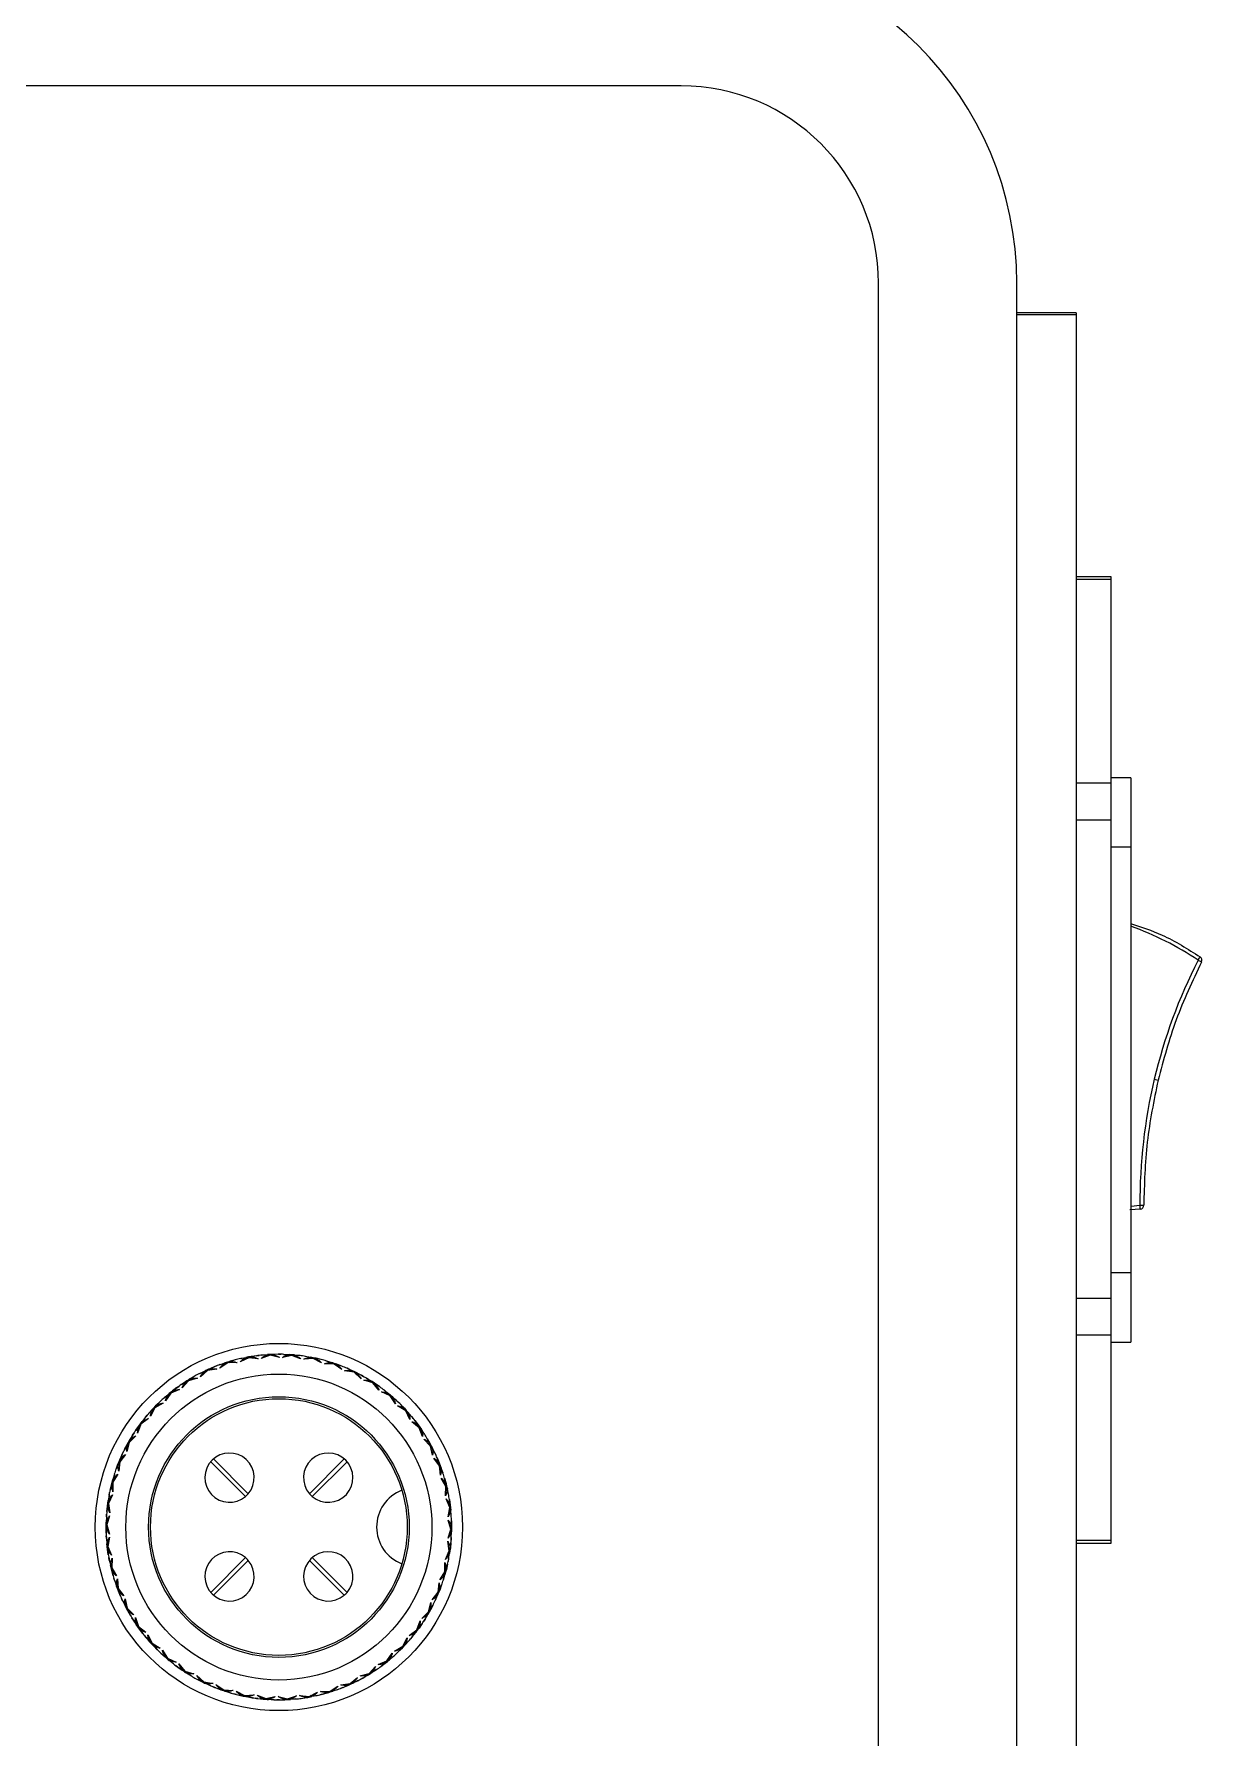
# Model space of a CAD drawing. Header units: millimetres. Extents: x -172 to 278, y -210 to 212.
# Drawn here: x 218.8 to 277.9, y 2 to 88.3 of the extents above; entities that cross this region are included whole.
import ezdxf

# ---------------------------------------------------------------- set-up
doc = ezdxf.new("R2010")
doc.units = ezdxf.units.MM

msp = doc.modelspace()

# ---------------------------------------------------------------- linework, layer by layer
at = {"color": 7, "linetype": 'Continuous', "lineweight": 25}
for p, q in [((251.54, 85.668), (-155.46, 85.668)), ((261.54, -87.332), (261.54, 75.668)), ((268.54, -87.332), (268.54, 75.668)), ((271.54, 74.168), (268.54, 74.168)), ((271.54, 74.068), (268.54, 74.068)), ((271.54, 74.168), (271.54, -85.832)), ((273.326, 60.794), (271.54, 60.794)), ((273.326, 60.666), (271.54, 60.666)), ((273.326, 11.859), (273.326, 60.794)), ((273.326, 50.346), (271.54, 50.346)), ((274.318, 50.614), (273.326, 50.614)), ((274.318, 50.614), (274.318, 22.039)), ((273.326, 48.475), (271.54, 48.475)), ((273.326, 47.114), (274.318, 47.114)), ((275.505, 35.348), (275.696, 35.302)), ((274.799, 28.769), (274.269, 28.74)), ((274.331, 28.916), (274.776, 28.967)), ((274.318, 25.539), (273.326, 25.539)), ((273.326, 24.251), (271.54, 24.251)), ((273.326, 22.381), (271.54, 22.381)), ((273.326, 22.039), (274.318, 22.039)), ((227.915, 20.79), (227.655, 20.659)), ((227.923, 20.793), (227.668, 20.687)), ((227.923, 20.793), (228.047, 20.842)), ((228.172, 20.889), (228.433, 20.979)), ((228.578, 20.985), (228.177, 20.72)), ((228.461, 20.967), (228.181, 20.892)), ((228.433, 20.979), (228.568, 21.017)), ((228.507, 20.938), (228.461, 20.967)), ((228.568, 21.017), (228.701, 21.062)), ((228.568, 21.017), (228.578, 20.985)), ((229.059, 20.994), (228.578, 20.985)), ((228.663, 20.987), (228.684, 21.037)), ((228.959, 21.134), (228.684, 21.037)), ((228.967, 21.136), (228.701, 21.062)), ((229.641, 21.244), (229.21, 21.031)), ((229.226, 21.199), (229.497, 21.256)), ((229.523, 21.241), (229.235, 21.201)), ((229.497, 21.256), (229.635, 21.277)), ((229.564, 21.206), (229.523, 21.241)), ((229.635, 21.277), (229.772, 21.305)), ((229.635, 21.277), (229.641, 21.244)), ((230.119, 21.193), (229.641, 21.244)), ((229.726, 21.235), (229.753, 21.282)), ((230.037, 21.344), (229.753, 21.282)), ((230.046, 21.345), (229.772, 21.305)), ((230.046, 21.345), (230.178, 21.361)), ((230.728, 21.368), (230.274, 21.211)), ((230.311, 21.375), (230.586, 21.398)), ((230.61, 21.38), (230.32, 21.376)), ((230.586, 21.398), (230.726, 21.401)), ((230.647, 21.34), (230.61, 21.38)), ((230.726, 21.401), (230.866, 21.412)), ((230.726, 21.401), (230.728, 21.368)), ((231.196, 21.258), (230.728, 21.368)), ((230.811, 21.349), (230.844, 21.391)), ((231.134, 21.418), (230.844, 21.391)), ((231.142, 21.418), (230.866, 21.412)), ((231.142, 21.417), (231.275, 21.417)), ((231.822, 21.355), (231.352, 21.256)), ((231.409, 21.414), (231.685, 21.402)), ((231.707, 21.381), (231.418, 21.414)), ((231.685, 21.402), (231.824, 21.387)), ((231.738, 21.337), (231.707, 21.381)), ((231.824, 21.387), (231.822, 21.355)), ((232.272, 21.186), (231.822, 21.355)), ((231.824, 21.387), (231.964, 21.381)), ((231.902, 21.325), (231.94, 21.363)), ((232.231, 21.353), (231.94, 21.363)), ((232.239, 21.352), (231.964, 21.381)), ((232.905, 21.204), (232.426, 21.165)), ((232.503, 21.315), (232.776, 21.269)), ((232.795, 21.245), (232.512, 21.314)), ((232.776, 21.269), (232.912, 21.236)), ((232.82, 21.197), (232.795, 21.245)), ((232.912, 21.236), (232.905, 21.204)), ((233.331, 20.981), (232.905, 21.204)), ((232.912, 21.236), (233.05, 21.213)), ((232.981, 21.165), (233.023, 21.198)), ((233.311, 21.151), (233.023, 21.198)), ((233.319, 21.149), (233.05, 21.213)), ((233.962, 20.919), (233.482, 20.94)), ((233.577, 21.08), (233.841, 20.999)), ((233.857, 20.973), (233.585, 21.077)), ((233.841, 20.999), (233.972, 20.95)), ((233.876, 20.923), (233.857, 20.973)), ((233.972, 20.95), (233.962, 20.919)), ((234.356, 20.644), (233.962, 20.919)), ((233.972, 20.95), (234.106, 20.91)), ((234.032, 20.87), (234.078, 20.898)), ((234.357, 20.816), (234.078, 20.898)), ((234.365, 20.813), (234.106, 20.91)), ((226.222, 19.885), (226.452, 20.038)), ((226.482, 20.033), (226.229, 19.89)), ((226.591, 20.08), (226.269, 19.723)), ((226.452, 20.038), (226.574, 20.108)), ((226.534, 20.016), (226.482, 20.033)), ((226.574, 20.108), (226.69, 20.185)), ((226.574, 20.108), (226.591, 20.08)), ((227.054, 20.208), (226.591, 20.08)), ((226.673, 20.103), (226.681, 20.156)), ((226.923, 20.319), (226.681, 20.156)), ((226.93, 20.323), (226.69, 20.185)), ((227.165, 20.448), (227.413, 20.571)), ((227.443, 20.562), (227.173, 20.452)), ((227.556, 20.595), (227.192, 20.282)), ((227.413, 20.571), (227.542, 20.625)), ((227.491, 20.539), (227.443, 20.562)), ((227.542, 20.625), (227.668, 20.687)), ((227.542, 20.625), (227.556, 20.595)), ((228.032, 20.664), (227.556, 20.595)), ((227.641, 20.607), (227.655, 20.659)), ((234.974, 20.504), (234.5, 20.585)), ((234.612, 20.712), (234.864, 20.599)), ((234.877, 20.571), (234.62, 20.708)), ((234.864, 20.599), (234.988, 20.534)), ((234.89, 20.519), (234.877, 20.571)), ((234.988, 20.534), (234.974, 20.504)), ((235.33, 20.182), (234.974, 20.504)), ((234.988, 20.534), (235.116, 20.476)), ((235.037, 20.447), (235.086, 20.469)), ((235.353, 20.352), (235.086, 20.469)), ((235.361, 20.348), (235.116, 20.476)), ((235.349, 20.354), (235.477, 20.283)), ((235.926, 19.965), (235.466, 20.105)), ((235.593, 20.216), (235.829, 20.073)), ((235.838, 20.044), (235.601, 20.212)), ((235.829, 20.073), (235.944, 19.993)), ((235.838, 20.044), (235.844, 19.99)), ((235.926, 19.965), (235.944, 19.993)), ((236.239, 19.601), (235.926, 19.965)), ((235.944, 19.993), (236.064, 19.92)), ((236.033, 19.916), (235.982, 19.901)), ((236.283, 19.767), (236.033, 19.916)), ((236.29, 19.762), (236.064, 19.92)), ((225.153, 19.022), (224.96, 18.805)), ((225.159, 19.028), (224.962, 18.835)), ((225.356, 19.208), (225.566, 19.389)), ((225.596, 19.388), (225.363, 19.214)), ((225.698, 19.448), (225.423, 19.053)), ((225.566, 19.389), (225.677, 19.473)), ((225.649, 19.377), (225.596, 19.388)), ((225.677, 19.473), (225.784, 19.564)), ((225.677, 19.473), (225.698, 19.448)), ((226.141, 19.633), (225.698, 19.448)), ((225.777, 19.481), (225.778, 19.534)), ((225.997, 19.726), (225.778, 19.534)), ((226.004, 19.731), (225.784, 19.564)), ((225.993, 19.723), (226.112, 19.809)), ((236.803, 19.312), (236.364, 19.508)), ((236.504, 19.602), (236.721, 19.43)), ((236.725, 19.4), (236.511, 19.597)), ((236.721, 19.43), (236.824, 19.336)), ((236.725, 19.4), (236.725, 19.346)), ((236.803, 19.312), (236.824, 19.336)), ((237.068, 18.911), (236.803, 19.312)), ((236.824, 19.336), (236.934, 19.249)), ((236.903, 19.249), (236.85, 19.24)), ((237.133, 19.07), (236.903, 19.249)), ((237.139, 19.064), (236.934, 19.249)), ((237.139, 19.063), (237.236, 18.972)), ((224.567, 18.164), (224.184, 17.874)), ((224.41, 18.225), (224.238, 18.009)), ((224.404, 18.218), (224.239, 17.978)), ((224.41, 18.225), (224.495, 18.327)), ((224.582, 18.428), (224.767, 18.633)), ((224.798, 18.636), (224.588, 18.435)), ((224.891, 18.709), (224.668, 18.283)), ((224.767, 18.633), (224.868, 18.731)), ((224.852, 18.633), (224.798, 18.636)), ((224.868, 18.731), (224.962, 18.835)), ((224.868, 18.731), (224.891, 18.709)), ((225.308, 18.948), (224.891, 18.709)), ((224.965, 18.751), (224.96, 18.805)), ((237.592, 18.553), (237.181, 18.803)), ((237.331, 18.879), (237.524, 18.681)), ((237.525, 18.651), (237.338, 18.873)), ((237.525, 18.651), (237.518, 18.597)), ((237.524, 18.681), (237.616, 18.575)), ((237.592, 18.553), (237.616, 18.575)), ((237.804, 18.122), (237.592, 18.553)), ((237.616, 18.575), (237.713, 18.475)), ((237.683, 18.479), (237.629, 18.476)), ((237.888, 18.272), (237.683, 18.479)), ((237.894, 18.265), (237.713, 18.475)), ((237.885, 18.275), (237.978, 18.162)), ((223.93, 17.293), (223.586, 16.958)), ((223.766, 17.334), (223.623, 17.098)), ((223.762, 17.327), (223.629, 17.068)), ((223.76, 17.322), (223.838, 17.446)), ((223.912, 17.558), (224.07, 17.784)), ((224.1, 17.791), (223.917, 17.565)), ((224.184, 17.874), (224.015, 17.424)), ((224.07, 17.784), (224.157, 17.894)), ((224.154, 17.794), (224.1, 17.791)), ((224.157, 17.894), (224.238, 18.009)), ((224.157, 17.894), (224.184, 17.874)), ((224.252, 17.926), (224.239, 17.978)), ((238.278, 17.701), (237.902, 18.001)), ((238.061, 18.058), (238.228, 17.837)), ((238.225, 17.807), (238.067, 18.05)), ((238.225, 17.807), (238.212, 17.755)), ((238.228, 17.837), (238.305, 17.72)), ((238.278, 17.701), (238.305, 17.72)), ((238.436, 17.247), (238.278, 17.701)), ((238.305, 17.72), (238.39, 17.609)), ((238.36, 17.616), (238.306, 17.621)), ((238.538, 17.385), (238.36, 17.616)), ((238.542, 17.378), (238.39, 17.609)), ((223.235, 16.357), (223.297, 16.49)), ((223.357, 16.609), (223.485, 16.854)), ((223.514, 16.865), (223.361, 16.618)), ((223.586, 16.958), (223.476, 16.49)), ((223.485, 16.854), (223.558, 16.974)), ((223.567, 16.875), (223.514, 16.865)), ((223.558, 16.974), (223.623, 17.098)), ((223.558, 16.974), (223.586, 16.958)), ((223.647, 17.017), (223.629, 17.068)), ((238.853, 16.771), (238.518, 17.115)), ((238.682, 17.151), (238.82, 16.912)), ((238.814, 16.882), (238.687, 17.143)), ((238.814, 16.882), (238.794, 16.832)), ((238.82, 16.912), (238.882, 16.786)), ((238.853, 16.771), (238.882, 16.786)), ((238.952, 16.3), (238.853, 16.771)), ((238.924, 16.676), (238.871, 16.687)), ((238.882, 16.786), (238.952, 16.665)), ((239.071, 16.425), (238.924, 16.676)), ((239.074, 16.417), (238.952, 16.665)), ((239.068, 16.429), (239.131, 16.296)), ((222.924, 15.599), (223.021, 15.858)), ((223.048, 15.872), (222.927, 15.608)), ((223.021, 15.858), (223.078, 15.986)), ((223.048, 15.872), (223.099, 15.889)), ((223.108, 15.974), (223.057, 15.496)), ((223.078, 15.986), (223.127, 16.117)), ((223.108, 15.974), (223.078, 15.986)), ((223.408, 16.35), (223.108, 15.974)), ((223.24, 16.369), (223.127, 16.117)), ((223.236, 16.362), (223.136, 16.088)), ((223.136, 16.088), (223.162, 16.041)), ((227.717, 15.978), (229.479, 14.216)), ((229.62, 14.357), (227.858, 16.119)), ((234.479, 16.119), (232.717, 14.357)), ((232.858, 14.216), (234.62, 15.978)), ((239.307, 15.775), (239.017, 16.158)), ((239.185, 16.174), (239.292, 15.919)), ((239.282, 15.89), (239.189, 16.166)), ((239.282, 15.89), (239.255, 15.843)), ((239.292, 15.919), (239.338, 15.787)), ((239.307, 15.775), (239.338, 15.787)), ((239.346, 15.296), (239.307, 15.775)), ((239.365, 15.672), (239.314, 15.69)), ((239.338, 15.787), (239.392, 15.658)), ((239.479, 15.404), (239.365, 15.672)), ((239.482, 15.396), (239.392, 15.658)), ((222.622, 14.543), (222.685, 14.812)), ((222.71, 14.829), (222.624, 14.552)), ((222.685, 14.812), (222.726, 14.946)), ((222.71, 14.829), (222.759, 14.852)), ((222.726, 14.946), (222.758, 15.082)), ((222.757, 14.937), (222.726, 14.946)), ((223.007, 15.348), (222.757, 14.937)), ((222.757, 14.937), (222.767, 14.457)), ((222.839, 15.347), (222.758, 15.082)), ((222.836, 15.338), (222.771, 15.055)), ((222.771, 15.055), (222.802, 15.01)), ((239.632, 14.731), (239.393, 15.147)), ((239.561, 15.142), (239.635, 14.875)), ((239.622, 14.848), (239.564, 15.133)), ((239.622, 14.848), (239.59, 14.805)), ((239.611, 14.25), (239.632, 14.731)), ((239.632, 14.731), (239.664, 14.738)), ((239.635, 14.875), (239.664, 14.738)), ((239.664, 14.738), (239.702, 14.603)), ((222.483, 13.732), (222.507, 13.87)), ((222.507, 13.87), (222.522, 14.009)), ((222.539, 13.865), (222.507, 13.87)), ((222.568, 14.281), (222.522, 14.009)), ((222.567, 14.273), (222.538, 13.983)), ((222.538, 13.983), (222.574, 13.943)), ((222.736, 14.304), (222.539, 13.865)), ((222.539, 13.865), (222.609, 13.39)), ((222.566, 14.268), (222.594, 14.412)), ((239.677, 14.621), (239.629, 14.645)), ((239.824, 13.653), (239.639, 14.097)), ((239.757, 14.341), (239.677, 14.621)), ((239.758, 14.333), (239.702, 14.603)), ((239.805, 14.07), (239.845, 13.797)), ((239.828, 13.771), (239.807, 14.061)), ((222.434, 13.191), (222.422, 12.915)), ((222.433, 13.182), (222.441, 12.891)), ((222.434, 13.191), (222.443, 13.324)), ((222.454, 13.457), (222.483, 13.732)), ((222.506, 13.752), (222.455, 13.466)), ((222.597, 13.234), (222.457, 12.774)), ((222.506, 13.752), (222.552, 13.781)), ((239.743, 13.18), (239.824, 13.653)), ((239.879, 12.561), (239.751, 13.024)), ((239.828, 13.771), (239.791, 13.732)), ((239.855, 13.539), (239.81, 13.569)), ((239.824, 13.653), (239.857, 13.657)), ((239.845, 13.797), (239.857, 13.657)), ((239.899, 13.252), (239.855, 13.539)), ((239.857, 13.657), (239.877, 13.519)), ((239.899, 13.243), (239.877, 13.519)), ((239.898, 12.677), (239.913, 12.968)), ((239.913, 12.977), (239.918, 12.7)), ((222.418, 12.635), (222.425, 12.775)), ((222.424, 12.358), (222.418, 12.635)), ((222.425, 12.775), (222.422, 12.915)), ((222.438, 12.658), (222.423, 12.368)), ((222.457, 12.774), (222.425, 12.775)), ((222.438, 12.079), (222.43, 12.225)), ((222.437, 12.092), (222.46, 11.817)), ((222.438, 12.658), (222.48, 12.692)), ((222.438, 12.084), (222.482, 11.796)), ((222.441, 12.891), (222.482, 12.856)), ((222.457, 12.774), (222.586, 12.311)), ((222.594, 12.155), (222.513, 11.682)), ((239.74, 12.101), (239.879, 12.561)), ((239.895, 12.444), (239.855, 12.479)), ((239.898, 12.677), (239.857, 12.643)), ((239.879, 12.561), (239.912, 12.56)), ((239.902, 12.144), (239.894, 12.011)), ((239.903, 12.153), (239.895, 12.444)), ((239.903, 12.144), (239.915, 12.42)), ((239.918, 12.7), (239.912, 12.56)), ((239.912, 12.56), (239.915, 12.42)), ((222.48, 11.678), (222.46, 11.817)), ((222.513, 11.682), (222.48, 11.678)), ((222.492, 11.538), (222.48, 11.678)), ((222.482, 11.796), (222.527, 11.766)), ((222.531, 11.265), (222.492, 11.538)), ((222.509, 11.564), (222.546, 11.603)), ((222.509, 11.564), (222.53, 11.274)), ((222.513, 11.682), (222.698, 11.238)), ((239.601, 11.031), (239.797, 11.47)), ((239.797, 11.47), (239.728, 11.946)), ((239.799, 11.352), (239.762, 11.392)), ((239.768, 11.054), (239.815, 11.326)), ((239.77, 11.062), (239.799, 11.352)), ((239.831, 11.583), (239.785, 11.555)), ((239.797, 11.47), (239.83, 11.465)), ((239.83, 11.465), (239.815, 11.326)), ((239.853, 11.603), (239.83, 11.465)), ((239.831, 11.583), (239.882, 11.869)), ((239.883, 11.878), (239.853, 11.603)), ((273.326, 11.989), (271.54, 11.989)), ((271.54, 11.859), (273.326, 11.859)), ((222.581, 10.989), (222.554, 11.133)), ((222.578, 11.002), (222.635, 10.732)), ((222.58, 10.994), (222.66, 10.714)), ((222.673, 10.597), (222.635, 10.732)), ((222.66, 10.714), (222.708, 10.69)), ((222.704, 10.605), (222.673, 10.597)), ((222.701, 10.46), (222.673, 10.597)), ((222.775, 10.194), (222.701, 10.46)), ((222.725, 11.085), (222.704, 10.605)), ((222.704, 10.605), (222.944, 10.188)), ((222.715, 10.487), (222.747, 10.53)), ((222.715, 10.487), (222.773, 10.202)), ((229.479, 11.119), (227.717, 9.357)), ((227.858, 9.216), (229.62, 10.978)), ((232.717, 10.978), (234.479, 9.216)), ((234.62, 9.357), (232.858, 11.119)), ((239.329, 9.987), (239.579, 10.398)), ((239.579, 10.398), (239.57, 10.878)), ((239.626, 10.506), (239.578, 10.483)), ((239.579, 10.398), (239.611, 10.389)), ((239.611, 10.389), (239.579, 10.253)), ((239.652, 10.523), (239.611, 10.389)), ((239.626, 10.506), (239.713, 10.783)), ((239.715, 10.792), (239.652, 10.523)), ((239.768, 11.054), (239.743, 10.923)), ((222.855, 9.939), (222.814, 10.066)), ((222.855, 9.939), (222.945, 9.678)), ((222.857, 9.931), (222.972, 9.663)), ((222.999, 9.548), (222.945, 9.678)), ((222.972, 9.663), (223.023, 9.645)), ((222.99, 10.039), (223.03, 9.56)), ((223.03, 9.56), (222.999, 9.548)), ((223.045, 9.416), (222.999, 9.548)), ((223.03, 9.56), (223.32, 9.177)), ((239.228, 9.362), (239.279, 9.84)), ((239.289, 9.463), (239.41, 9.727)), ((239.413, 9.736), (239.316, 9.477)), ((239.498, 9.989), (239.579, 10.253)), ((239.501, 9.997), (239.566, 10.281)), ((239.566, 10.281), (239.535, 10.325)), ((223.152, 9.161), (223.045, 9.416)), ((223.055, 9.445), (223.081, 9.492)), ((223.055, 9.445), (223.148, 9.169)), ((223.268, 8.906), (223.206, 9.039)), ((223.262, 8.918), (223.385, 8.671)), ((223.266, 8.911), (223.413, 8.659)), ((223.384, 9.035), (223.483, 8.565)), ((223.455, 8.549), (223.385, 8.671)), ((223.413, 8.659), (223.466, 8.648)), ((238.75, 8.377), (238.861, 8.845)), ((238.823, 8.471), (238.976, 8.718)), ((238.98, 8.726), (238.852, 8.481)), ((238.929, 8.985), (239.228, 9.362)), ((239.097, 8.966), (239.21, 9.218)), ((239.1, 8.973), (239.2, 9.247)), ((239.2, 9.247), (239.175, 9.295)), ((239.259, 9.349), (239.21, 9.218)), ((239.228, 9.362), (239.259, 9.349)), ((239.289, 9.463), (239.237, 9.447)), ((239.316, 9.477), (239.259, 9.349)), ((223.483, 8.565), (223.455, 8.549)), ((223.516, 8.424), (223.455, 8.549)), ((223.483, 8.565), (223.819, 8.221)), ((223.654, 8.184), (223.516, 8.424)), ((223.523, 8.453), (223.543, 8.503)), ((223.523, 8.453), (223.65, 8.192)), ((223.802, 7.946), (223.724, 8.07)), ((223.795, 7.957), (223.947, 7.726)), ((223.799, 7.95), (223.977, 7.719)), ((223.901, 8.088), (224.058, 7.634)), ((238.153, 7.461), (238.321, 7.911)), ((238.237, 7.544), (238.419, 7.77)), ((238.425, 7.778), (238.266, 7.551)), ((238.406, 8.042), (238.75, 8.377)), ((238.57, 8.001), (238.498, 7.889)), ((238.57, 8.001), (238.714, 8.237)), ((238.575, 8.008), (238.708, 8.267)), ((238.708, 8.267), (238.689, 8.318)), ((238.779, 8.361), (238.714, 8.237)), ((238.75, 8.377), (238.779, 8.361)), ((238.823, 8.471), (238.77, 8.461)), ((238.852, 8.481), (238.779, 8.361)), ((224.032, 7.615), (223.947, 7.726)), ((223.977, 7.719), (224.03, 7.715)), ((224.058, 7.634), (224.032, 7.615)), ((224.109, 7.498), (224.032, 7.615)), ((224.058, 7.634), (224.434, 7.335)), ((224.276, 7.278), (224.109, 7.498)), ((224.111, 7.528), (224.125, 7.58)), ((224.111, 7.528), (224.27, 7.285)), ((224.443, 7.07), (224.359, 7.173)), ((224.443, 7.07), (224.623, 6.86)), ((224.449, 7.063), (224.654, 6.857)), ((224.532, 7.213), (224.745, 6.782)), ((237.445, 6.627), (237.669, 7.052)), ((237.754, 6.907), (237.569, 6.702)), ((237.77, 7.171), (238.153, 7.461)), ((237.927, 7.11), (237.842, 7.008)), ((237.927, 7.11), (238.099, 7.327)), ((237.932, 7.117), (238.097, 7.357)), ((238.097, 7.357), (238.085, 7.409)), ((238.179, 7.441), (238.099, 7.327)), ((238.153, 7.461), (238.179, 7.441)), ((238.266, 7.551), (238.179, 7.441)), ((238.237, 7.544), (238.183, 7.541)), ((224.721, 6.76), (224.623, 6.86)), ((224.654, 6.857), (224.707, 6.859)), ((224.745, 6.782), (224.721, 6.76)), ((224.812, 6.654), (224.721, 6.76)), ((224.745, 6.782), (225.156, 6.533)), ((224.811, 6.684), (224.818, 6.738)), ((224.811, 6.684), (224.999, 6.463)), ((225.005, 6.456), (224.812, 6.654)), ((225.198, 6.272), (225.101, 6.363)), ((225.198, 6.271), (225.403, 6.086)), ((225.204, 6.265), (225.433, 6.086)), ((225.268, 6.424), (225.533, 6.024)), ((225.512, 5.999), (225.403, 6.086)), ((225.433, 6.086), (225.486, 6.095)), ((236.639, 5.888), (236.914, 6.282)), ((236.74, 5.947), (236.974, 6.121)), ((236.98, 6.127), (236.771, 5.947)), ((237.029, 6.387), (237.445, 6.627)), ((237.177, 6.307), (237.375, 6.5)), ((237.183, 6.313), (237.377, 6.531)), ((237.377, 6.531), (237.371, 6.584)), ((237.469, 6.604), (237.375, 6.5)), ((237.445, 6.627), (237.469, 6.604)), ((237.569, 6.702), (237.469, 6.604)), ((237.539, 6.699), (237.485, 6.702)), ((237.539, 6.699), (237.748, 6.9)), ((225.533, 6.024), (225.512, 5.999)), ((225.616, 5.905), (225.512, 5.999)), ((225.533, 6.024), (225.972, 5.827)), ((225.611, 5.935), (225.612, 5.989)), ((225.611, 5.935), (225.825, 5.738)), ((225.833, 5.733), (225.616, 5.905)), ((226.058, 5.566), (225.939, 5.652)), ((226.046, 5.573), (226.273, 5.415)), ((226.053, 5.568), (226.303, 5.419)), ((226.097, 5.734), (226.411, 5.37)), ((226.393, 5.342), (226.273, 5.415)), ((226.303, 5.419), (226.355, 5.435)), ((226.411, 5.37), (226.393, 5.342)), ((226.508, 5.262), (226.393, 5.342)), ((226.411, 5.37), (226.87, 5.23)), ((226.499, 5.291), (226.492, 5.345)), ((226.499, 5.291), (226.736, 5.123)), ((226.744, 5.119), (226.508, 5.262)), ((235.283, 5.127), (235.746, 5.255)), ((235.414, 5.017), (235.656, 5.179)), ((235.763, 5.228), (235.646, 5.15)), ((235.656, 5.179), (235.663, 5.233)), ((235.746, 5.255), (236.068, 5.612)), ((235.746, 5.255), (235.763, 5.228)), ((235.884, 5.297), (235.763, 5.228)), ((235.854, 5.302), (235.803, 5.319)), ((235.854, 5.302), (236.107, 5.445)), ((236.115, 5.45), (235.884, 5.297)), ((236.195, 5.702), (236.639, 5.888)), ((236.333, 5.604), (236.553, 5.771)), ((236.339, 5.609), (236.559, 5.801)), ((236.659, 5.862), (236.553, 5.771)), ((236.559, 5.801), (236.56, 5.855)), ((236.639, 5.888), (236.659, 5.862)), ((236.771, 5.947), (236.659, 5.862)), ((236.74, 5.947), (236.688, 5.958)), ((226.976, 4.987), (227.221, 4.859)), ((226.983, 4.983), (227.25, 4.866)), ((227.006, 5.153), (227.363, 4.831)), ((227.348, 4.802), (227.221, 4.859)), ((227.25, 4.866), (227.299, 4.888)), ((227.363, 4.831), (227.348, 4.802)), ((227.472, 4.736), (227.348, 4.802)), ((227.363, 4.831), (227.837, 4.75)), ((227.46, 4.764), (227.447, 4.817)), ((227.46, 4.764), (227.716, 4.627)), ((227.725, 4.624), (227.472, 4.736)), ((227.972, 4.523), (227.848, 4.572)), ((227.972, 4.522), (228.23, 4.426)), ((227.98, 4.519), (228.259, 4.437)), ((227.981, 4.691), (228.375, 4.416)), ((228.364, 4.385), (228.23, 4.426)), ((228.259, 4.437), (228.305, 4.465)), ((228.375, 4.416), (228.364, 4.385)), ((228.496, 4.336), (228.364, 4.385)), ((228.375, 4.416), (228.855, 4.395)), ((228.48, 4.362), (228.46, 4.412)), ((228.48, 4.362), (228.751, 4.258)), ((228.76, 4.256), (228.496, 4.336)), ((229.006, 4.354), (229.431, 4.131)), ((233.278, 4.341), (233.759, 4.35)), ((233.768, 4.319), (233.636, 4.273)), ((233.652, 4.299), (233.673, 4.348)), ((233.759, 4.35), (234.159, 4.615)), ((233.759, 4.35), (233.768, 4.319)), ((233.903, 4.356), (233.768, 4.319)), ((233.875, 4.368), (233.83, 4.397)), ((233.875, 4.368), (234.156, 4.443)), ((234.165, 4.447), (233.903, 4.356)), ((234.413, 4.542), (234.29, 4.493)), ((234.305, 4.671), (234.781, 4.74)), ((234.414, 4.542), (234.669, 4.648)), ((234.422, 4.545), (234.682, 4.676)), ((234.794, 4.71), (234.669, 4.648)), ((234.682, 4.676), (234.696, 4.728)), ((234.781, 4.74), (235.145, 5.054)), ((234.781, 4.74), (234.794, 4.71)), ((234.924, 4.764), (234.794, 4.71)), ((234.894, 4.773), (234.846, 4.796)), ((234.894, 4.773), (235.163, 4.883)), ((235.171, 4.887), (234.924, 4.764)), ((235.406, 5.013), (235.29, 4.949)), ((235.407, 5.013), (235.646, 5.15)), ((229.018, 4.186), (228.889, 4.22)), ((229.018, 4.186), (229.287, 4.122)), ((229.026, 4.184), (229.313, 4.137)), ((229.425, 4.099), (229.287, 4.122)), ((229.313, 4.137), (229.355, 4.171)), ((229.431, 4.131), (229.425, 4.099)), ((229.561, 4.067), (229.425, 4.099)), ((229.431, 4.131), (229.91, 4.17)), ((229.542, 4.091), (229.516, 4.138)), ((229.542, 4.091), (229.824, 4.021)), ((229.833, 4.02), (229.561, 4.067)), ((230.111, 3.982), (229.965, 4.001)), ((230.065, 4.149), (230.515, 3.98)), ((230.098, 3.983), (230.372, 3.954)), ((230.106, 3.982), (230.397, 3.972)), ((230.512, 3.948), (230.372, 3.954)), ((230.397, 3.972), (230.435, 4.01)), ((230.515, 3.98), (230.512, 3.948)), ((230.652, 3.933), (230.512, 3.948)), ((230.515, 3.98), (230.985, 4.08)), ((230.63, 3.954), (230.599, 3.998)), ((230.63, 3.954), (230.919, 3.921)), ((230.928, 3.921), (230.652, 3.933)), ((231.208, 3.918), (231.061, 3.918)), ((231.141, 4.078), (231.609, 3.967)), ((231.195, 3.918), (231.471, 3.923)), ((231.203, 3.918), (231.493, 3.944)), ((231.61, 3.934), (231.471, 3.923)), ((231.493, 3.944), (231.526, 3.987)), ((231.609, 3.967), (232.063, 4.124)), ((231.609, 3.967), (231.61, 3.934)), ((231.75, 3.937), (231.61, 3.934)), ((231.726, 3.956), (231.69, 3.995)), ((231.726, 3.956), (232.017, 3.959)), ((232.026, 3.96), (231.75, 3.937)), ((232.218, 4.142), (232.696, 4.091)), ((232.291, 3.99), (232.565, 4.03)), ((232.299, 3.991), (232.584, 4.053)), ((232.702, 4.059), (232.565, 4.03)), ((232.584, 4.053), (232.611, 4.1)), ((232.696, 4.091), (233.127, 4.304)), ((232.696, 4.091), (232.702, 4.059)), ((232.84, 4.079), (232.702, 4.059)), ((232.814, 4.094), (232.772, 4.129)), ((232.814, 4.094), (233.102, 4.134)), ((233.111, 4.136), (232.84, 4.079)), ((233.383, 4.203), (233.24, 4.166)), ((233.37, 4.199), (233.636, 4.273)), ((233.378, 4.201), (233.652, 4.299))]:
    msp.add_line(p, q, dxfattribs=at)
for radius in [9.3, 7.75, 6.6, 6.5]:
    msp.add_circle((231.168, 12.668), radius, dxfattribs=at)
for centre, radius, start, end in [((251.54, 75.668), 17, 0, 90), ((251.54, 75.668), 10, 0, 90), ((269.286, 28.915), 15.047, 55.911, 70.46506), ((275.229, 43.121), 3.041, 324.97872, 328.72489), ((277.716, 41.377), 0.2, 332.9985, 55.91096), ((301.807, 29.106), 27.032, 153.00511, 166.64964), ((272.38, 30.79), 11.856, 62.28325, 63.23338), ((301.808, 29.112), 27.032, 166.66287, 180.30739), ((274.76, 40.823), 11.856, 270.07913, 271.02925), ((271.768, 28.526), 3.041, 4.58762, 8.33378), ((274.773, 28.968), 0.2, 277.40155, 0.31401), ((231.168, 12.668), 8.75, 109.96525, 111.82717), ((231.168, 12.668), 8.75, 106.3815, 108.21459), ((231.168, 12.668), 8.75, 102.76525, 104.62717), ((231.168, 12.668), 8.75, 99.1815, 101.01459), ((231.168, 12.668), 8.75, 95.56525, 97.42717), ((231.168, 12.668), 8.75, 91.9815, 93.81459), ((231.168, 12.668), 8.75, 88.36525, 90.22717), ((231.168, 12.668), 8.75, 84.7815, 86.61459), ((231.168, 12.668), 8.75, 81.16525, 83.02717), ((231.168, 12.668), 8.75, 77.5815, 79.41459), ((231.168, 12.668), 8.75, 73.96525, 75.82717), ((231.168, 12.668), 8.75, 70.3815, 72.21459), ((231.168, 12.668), 8.75, 66.76525, 68.62717), ((231.168, 12.668), 8.75, 124.36525, 126.22717), ((231.168, 12.668), 8.75, 120.7815, 122.61459), ((231.168, 12.668), 8.75, 117.16525, 119.02717), ((231.168, 12.668), 8.75, 113.5815, 115.41459), ((231.168, 12.668), 8.75, 63.1815, 65.01459), ((231.168, 12.668), 8.75, 59.56525, 61.42717), ((231.168, 12.668), 8.75, 55.9815, 57.81251), ((231.168, 12.668), 8.75, 131.56525, 133.42717), ((231.168, 12.668), 8.75, 127.9815, 129.81459), ((231.168, 12.668), 8.75, 52.36525, 54.22717), ((231.168, 12.668), 8.75, 48.78064, 50.61459), ((231.168, 12.668), 8.75, 45.16525, 47.02717), ((231.168, 12.668), 8.75, 138.76525, 140.62717), ((231.168, 12.668), 8.75, 135.1815, 137.01459), ((231.168, 12.668), 8.75, 41.5815, 43.41459), ((231.168, 12.668), 8.75, 37.96525, 39.82717), ((231.168, 12.668), 8.75, 145.96525, 147.82528), ((231.168, 12.668), 8.75, 142.3815, 144.21459), ((231.168, 12.668), 8.75, 34.3815, 36.21459), ((231.168, 12.668), 8.75, 30.76525, 32.62717), ((231.168, 12.668), 8.75, 153.16525, 155.02717), ((231.168, 12.668), 8.75, 149.58339, 151.41459), ((228.668, 15.168), 1.25, 319.58857, 310.41143), ((233.668, 15.168), 1.25, 229.58857, 220.41143), ((231.168, 12.668), 8.75, 27.1815, 29.01459), ((231.168, 12.668), 8.75, 23.56525, 25.42717), ((231.168, 12.668), 8.75, 160.36525, 162.22717), ((231.168, 12.668), 8.75, 156.7815, 158.61459), ((231.168, 12.668), 8.75, 19.9815, 21.81459), ((231.168, 12.668), 8.75, 163.9815, 165.81459), ((231.168, 12.668), 8.75, 16.36525, 18.22717), ((231.168, 12.668), 8.75, 12.7815, 14.61459), ((231.168, 12.668), 8.75, 171.1815, 173.01459), ((231.168, 12.668), 8.75, 167.56525, 169.42717), ((228.668, 15.168), 1.25, 310.41143, 319.58857), ((233.668, 15.168), 1.25, 220.41143, 229.58857), ((238.118, 12.668), 2, 111.19853, 248.80147), ((231.168, 12.668), 8.75, 9.16525, 11.02717), ((231.168, 12.668), 8.75, 174.76525, 176.62717), ((231.168, 12.668), 8.75, 5.5815, 7.41459), ((231.168, 12.668), 8.75, 1.96525, 3.82717), ((231.168, 12.668), 8.75, 178.3815, 180.21459), ((231.168, 12.668), 8.75, 181.96525, 183.82717), ((231.168, 12.668), 8.75, 354.76525, 356.62717), ((231.168, 12.668), 8.75, 358.3815, 0.21459), ((231.168, 12.668), 8.75, 185.5815, 187.41459), ((231.168, 12.668), 8.75, 189.16525, 191.02717), ((228.668, 10.168), 1.25, 49.58857, 40.41143), ((233.668, 10.168), 1.25, 319.58857, 310.41143), ((231.168, 12.668), 8.75, 351.1815, 353.01459), ((231.168, 12.668), 8.75, 192.7815, 194.61459), ((228.668, 10.168), 1.25, 40.41143, 49.58857), ((231.168, 12.668), 8.75, 343.9815, 345.81459), ((231.168, 12.668), 8.75, 347.56525, 349.42717), ((231.168, 12.668), 8.75, 196.36525, 198.22717), ((231.168, 12.668), 8.75, 199.9815, 201.81459), ((231.168, 12.668), 8.75, 340.36525, 342.22717), ((231.168, 12.668), 8.75, 203.56525, 205.42717), ((231.168, 12.668), 8.75, 207.1815, 209.01459), ((233.668, 10.168), 1.25, 310.41143, 319.58857), ((231.168, 12.668), 8.75, 333.16525, 335.02717), ((231.168, 12.668), 8.75, 336.7815, 338.61459), ((231.168, 12.668), 8.75, 210.76525, 212.62717), ((231.168, 12.668), 8.75, 325.96525, 327.82717), ((231.168, 12.668), 8.75, 329.5815, 331.41459), ((231.168, 12.668), 8.75, 214.3815, 216.21459), ((231.168, 12.668), 8.75, 217.96525, 219.82717), ((231.168, 12.668), 8.75, 318.76525, 320.62717), ((231.168, 12.668), 8.75, 322.3815, 324.21459), ((231.168, 12.668), 8.75, 221.5815, 223.41459), ((231.168, 12.668), 8.75, 225.16525, 227.02717), ((231.168, 12.668), 8.75, 228.7815, 230.61459), ((231.168, 12.668), 8.75, 311.56525, 313.42717), ((231.168, 12.668), 8.75, 315.1815, 317.01459), ((231.168, 12.668), 8.75, 232.36525, 234.22717), ((231.168, 12.668), 8.75, 235.9815, 237.81459), ((231.168, 12.668), 8.75, 300.7815, 302.61459), ((231.168, 12.668), 8.75, 304.36525, 306.22717), ((231.168, 12.668), 8.75, 307.9815, 309.81459), ((231.168, 12.668), 8.75, 239.56525, 241.42717), ((231.168, 12.668), 8.75, 243.18064, 245.01459), ((231.168, 12.668), 8.75, 246.76525, 248.62717), ((231.168, 12.668), 8.75, 250.3815, 252.21459), ((231.168, 12.668), 8.75, 286.3815, 288.21459), ((231.168, 12.668), 8.75, 289.96525, 291.82717), ((231.168, 12.668), 8.75, 293.5815, 295.41459), ((231.168, 12.668), 8.75, 297.16525, 299.02717), ((231.168, 12.668), 8.75, 253.96525, 255.82717), ((231.168, 12.668), 8.75, 257.5815, 259.41459), ((231.168, 12.668), 8.75, 261.16525, 263.02717), ((231.168, 12.668), 8.75, 264.7815, 266.61459), ((231.168, 12.668), 8.75, 268.36525, 270.22717), ((231.168, 12.668), 8.75, 271.9815, 273.81459), ((231.168, 12.668), 8.75, 275.56525, 277.42717), ((231.168, 12.668), 8.75, 279.1815, 281.01459), ((231.168, 12.668), 8.75, 282.76525, 284.62717)]:
    msp.add_arc(centre, radius, start, end, dxfattribs=at)
for points, knots in [([(274.3, 43.235), (274.841, 43.06), (276.092, 42.656), (277.2, 41.946), (277.829, 41.542)], [0, 0, 0, 0, 0.432565, 1, 1, 1, 1]), ([(277.895, 41.286), (277.438, 40.319), (276.527, 38.39), (275.973, 36.33), (275.696, 35.302)], [0, 0, 0, 0, 0.50119, 1, 1, 1, 1]), ([(275.696, 35.302), (275.482, 34.26), (275.052, 32.17), (274.999, 30.038), (274.973, 28.969)], [0, 0, 0, 0, 0.49881, 1, 1, 1, 1]), ([(228.177, 20.72), (228.211, 20.765), (228.285, 20.865), (228.399, 20.931), (228.461, 20.967)], [0, 0, 0, 0, 0.454807, 1, 1, 1, 1]), ([(228.684, 21.037), (228.756, 21.042), (228.887, 21.052), (229.005, 21.013), (229.059, 20.994)], [0, 0, 0, 0, 0.545193, 1, 1, 1, 1]), ([(229.21, 21.031), (229.249, 21.072), (229.335, 21.162), (229.457, 21.213), (229.523, 21.241)], [0, 0, 0, 0, 0.454807, 1, 1, 1, 1]), ([(229.753, 21.282), (229.825, 21.278), (229.956, 21.272), (230.068, 21.218), (230.119, 21.193)], [0, 0, 0, 0, 0.5451928, 1, 1, 1, 1]), ([(230.274, 21.211), (230.318, 21.246), (230.414, 21.324), (230.541, 21.36), (230.61, 21.38)], [0, 0, 0, 0, 0.454807, 1, 1, 1, 1]), ([(230.844, 21.391), (230.914, 21.379), (231.044, 21.356), (231.148, 21.288), (231.196, 21.258)], [0, 0, 0, 0, 0.545193, 1, 1, 1, 1]), ([(231.352, 21.256), (231.4, 21.285), (231.505, 21.351), (231.636, 21.37), (231.707, 21.381)], [0, 0, 0, 0, 0.454807, 1, 1, 1, 1]), ([(231.94, 21.363), (232.008, 21.342), (232.134, 21.303), (232.229, 21.223), (232.272, 21.186)], [0, 0, 0, 0, 0.545193, 1, 1, 1, 1]), ([(232.426, 21.165), (232.478, 21.188), (232.591, 21.24), (232.723, 21.243), (232.795, 21.245)], [0, 0, 0, 0, 0.454807, 1, 1, 1, 1]), ([(233.023, 21.198), (233.089, 21.168), (233.209, 21.114), (233.293, 21.023), (233.331, 20.981)], [0, 0, 0, 0, 0.545193, 1, 1, 1, 1]), ([(233.482, 20.94), (233.535, 20.957), (233.654, 20.994), (233.785, 20.981), (233.857, 20.973)], [0, 0, 0, 0, 0.454807, 1, 1, 1, 1]), ([(234.078, 20.898), (234.139, 20.861), (234.251, 20.792), (234.323, 20.69), (234.356, 20.644)], [0, 0, 0, 0, 0.545193, 1, 1, 1, 1]), ([(226.269, 19.723), (226.29, 19.775), (226.337, 19.89), (226.431, 19.983), (226.482, 20.033)], [0, 0, 0, 0, 0.454807, 1, 1, 1, 1]), ([(226.681, 20.156), (226.749, 20.179), (226.874, 20.222), (226.998, 20.212), (227.054, 20.208)], [0, 0, 0, 0, 0.545193, 1, 1, 1, 1]), ([(227.192, 20.282), (227.219, 20.331), (227.281, 20.439), (227.385, 20.519), (227.443, 20.562)], [0, 0, 0, 0, 0.454807, 1, 1, 1, 1]), ([(227.655, 20.659), (227.725, 20.674), (227.855, 20.7), (227.976, 20.676), (228.032, 20.664)], [0, 0, 0, 0, 0.545193, 1, 1, 1, 1]), ([(234.5, 20.585), (234.556, 20.595), (234.678, 20.617), (234.806, 20.587), (234.877, 20.571)], [0, 0, 0, 0, 0.454807, 1, 1, 1, 1]), ([(235.086, 20.469), (235.143, 20.424), (235.245, 20.341), (235.304, 20.232), (235.33, 20.182)], [0, 0, 0, 0, 0.545193, 1, 1, 1, 1]), ([(235.466, 20.105), (235.523, 20.108), (235.647, 20.114), (235.77, 20.069), (235.838, 20.044)], [0, 0, 0, 0, 0.454807, 1, 1, 1, 1]), ([(236.033, 19.916), (236.083, 19.865), (236.175, 19.77), (236.219, 19.654), (236.239, 19.601)], [0, 0, 0, 0, 0.545193, 1, 1, 1, 1]), ([(225.423, 19.053), (225.438, 19.108), (225.47, 19.228), (225.552, 19.331), (225.596, 19.388)], [0, 0, 0, 0, 0.454807, 1, 1, 1, 1]), ([(225.778, 19.534), (225.842, 19.566), (225.961, 19.624), (226.085, 19.63), (226.141, 19.633)], [0, 0, 0, 0, 0.545193, 1, 1, 1, 1]), ([(236.364, 19.508), (236.421, 19.504), (236.545, 19.494), (236.662, 19.433), (236.725, 19.4)], [0, 0, 0, 0, 0.454807, 1, 1, 1, 1]), ([(236.903, 19.249), (236.947, 19.192), (237.026, 19.086), (237.055, 18.966), (237.068, 18.911)], [0, 0, 0, 0, 0.545193, 1, 1, 1, 1]), ([(224.239, 17.978), (224.294, 18.025), (224.395, 18.11), (224.513, 18.147), (224.567, 18.164)], [0, 0, 0, 0, 0.545193, 1, 1, 1, 1]), ([(224.668, 18.283), (224.676, 18.339), (224.693, 18.462), (224.761, 18.575), (224.798, 18.636)], [0, 0, 0, 0, 0.454807, 1, 1, 1, 1]), ([(224.96, 18.805), (225.02, 18.844), (225.13, 18.916), (225.252, 18.938), (225.308, 18.948)], [0, 0, 0, 0, 0.545193, 1, 1, 1, 1]), ([(237.181, 18.803), (237.236, 18.791), (237.358, 18.767), (237.466, 18.692), (237.525, 18.651)], [0, 0, 0, 0, 0.454807, 1, 1, 1, 1]), ([(237.683, 18.479), (237.719, 18.416), (237.784, 18.301), (237.798, 18.178), (237.804, 18.122)], [0, 0, 0, 0, 0.545193, 1, 1, 1, 1]), ([(223.629, 17.068), (223.677, 17.121), (223.766, 17.218), (223.879, 17.27), (223.93, 17.293)], [0, 0, 0, 0, 0.545193, 1, 1, 1, 1]), ([(224.015, 17.424), (224.016, 17.48), (224.018, 17.605), (224.071, 17.725), (224.1, 17.791)], [0, 0, 0, 0, 0.454807, 1, 1, 1, 1]), ([(237.902, 18.001), (237.956, 17.983), (238.073, 17.943), (238.172, 17.855), (238.225, 17.807)], [0, 0, 0, 0, 0.454807, 1, 1, 1, 1]), ([(238.36, 17.616), (238.388, 17.55), (238.438, 17.428), (238.436, 17.304), (238.436, 17.247)], [0, 0, 0, 0, 0.545193, 1, 1, 1, 1]), ([(223.476, 16.49), (223.469, 16.546), (223.455, 16.669), (223.493, 16.796), (223.514, 16.865)], [0, 0, 0, 0, 0.454807, 1, 1, 1, 1]), ([(238.518, 17.115), (238.568, 17.09), (238.68, 17.036), (238.767, 16.936), (238.814, 16.882)], [0, 0, 0, 0, 0.454807, 1, 1, 1, 1]), ([(238.924, 16.676), (238.943, 16.607), (238.977, 16.479), (238.96, 16.356), (238.952, 16.3)], [0, 0, 0, 0, 0.5451928, 1, 1, 1, 1]), ([(223.057, 15.496), (223.044, 15.551), (223.015, 15.671), (223.036, 15.801), (223.048, 15.872)], [0, 0, 0, 0, 0.454807, 1, 1, 1, 1]), ([(223.136, 16.088), (223.178, 16.147), (223.254, 16.255), (223.359, 16.32), (223.408, 16.35)], [0, 0, 0, 0, 0.5451928, 1, 1, 1, 1]), ([(239.017, 16.158), (239.064, 16.128), (239.168, 16.06), (239.242, 15.95), (239.282, 15.89)], [0, 0, 0, 0, 0.4548074, 1, 1, 1, 1]), ([(239.365, 15.672), (239.375, 15.601), (239.393, 15.47), (239.361, 15.351), (239.346, 15.296)], [0, 0, 0, 0, 0.545193, 1, 1, 1, 1]), ([(222.767, 14.457), (222.747, 14.51), (222.702, 14.626), (222.707, 14.757), (222.71, 14.829)], [0, 0, 0, 0, 0.454807, 1, 1, 1, 1]), ([(222.771, 15.055), (222.805, 15.118), (222.867, 15.235), (222.963, 15.313), (223.007, 15.348)], [0, 0, 0, 0, 0.545193, 1, 1, 1, 1]), ([(239.393, 15.147), (239.436, 15.111), (239.53, 15.03), (239.589, 14.912), (239.622, 14.848)], [0, 0, 0, 0, 0.454807, 1, 1, 1, 1]), ([(222.538, 13.983), (222.564, 14.051), (222.61, 14.174), (222.697, 14.263), (222.736, 14.304)], [0, 0, 0, 0, 0.545193, 1, 1, 1, 1]), ([(239.677, 14.621), (239.678, 14.549), (239.68, 14.418), (239.633, 14.303), (239.611, 14.25)], [0, 0, 0, 0, 0.545193, 1, 1, 1, 1]), ([(239.639, 14.097), (239.677, 14.055), (239.761, 13.964), (239.804, 13.839), (239.828, 13.771)], [0, 0, 0, 0, 0.454807, 1, 1, 1, 1]), ([(222.441, 12.891), (222.458, 12.961), (222.489, 13.089), (222.563, 13.189), (222.597, 13.234)], [0, 0, 0, 0, 0.545193, 1, 1, 1, 1]), ([(222.609, 13.39), (222.582, 13.439), (222.524, 13.549), (222.512, 13.68), (222.506, 13.752)], [0, 0, 0, 0, 0.454807, 1, 1, 1, 1]), ([(239.855, 13.539), (239.847, 13.468), (239.832, 13.337), (239.771, 13.229), (239.743, 13.18)], [0, 0, 0, 0, 0.545193, 1, 1, 1, 1]), ([(239.751, 13.024), (239.784, 12.978), (239.855, 12.877), (239.883, 12.748), (239.898, 12.677)], [0, 0, 0, 0, 0.454807, 1, 1, 1, 1]), ([(222.586, 12.311), (222.553, 12.357), (222.481, 12.459), (222.454, 12.588), (222.438, 12.658)], [0, 0, 0, 0, 0.454807, 1, 1, 1, 1]), ([(222.482, 11.796), (222.49, 11.867), (222.505, 11.998), (222.566, 12.106), (222.594, 12.155)], [0, 0, 0, 0, 0.545193, 1, 1, 1, 1]), ([(239.895, 12.444), (239.878, 12.374), (239.848, 12.246), (239.773, 12.146), (239.74, 12.101)], [0, 0, 0, 0, 0.545193, 1, 1, 1, 1]), ([(222.698, 11.238), (222.66, 11.28), (222.576, 11.372), (222.532, 11.496), (222.509, 11.564)], [0, 0, 0, 0, 0.454807, 1, 1, 1, 1]), ([(239.799, 11.352), (239.773, 11.285), (239.726, 11.161), (239.64, 11.072), (239.601, 11.031)], [0, 0, 0, 0, 0.545193, 1, 1, 1, 1]), ([(239.728, 11.946), (239.755, 11.896), (239.813, 11.786), (239.824, 11.655), (239.831, 11.583)], [0, 0, 0, 0, 0.454807, 1, 1, 1, 1]), ([(222.66, 10.714), (222.659, 10.786), (222.657, 10.918), (222.704, 11.033), (222.725, 11.085)], [0, 0, 0, 0, 0.545193, 1, 1, 1, 1]), ([(222.944, 10.188), (222.901, 10.225), (222.806, 10.305), (222.747, 10.423), (222.715, 10.487)], [0, 0, 0, 0, 0.454807, 1, 1, 1, 1]), ([(239.57, 10.878), (239.59, 10.826), (239.634, 10.71), (239.629, 10.578), (239.626, 10.506)], [0, 0, 0, 0, 0.454807, 1, 1, 1, 1]), ([(222.972, 9.663), (222.962, 9.734), (222.943, 9.865), (222.976, 9.985), (222.99, 10.039)], [0, 0, 0, 0, 0.545193, 1, 1, 1, 1]), ([(239.279, 9.84), (239.293, 9.785), (239.322, 9.664), (239.301, 9.534), (239.289, 9.463)], [0, 0, 0, 0, 0.454807, 1, 1, 1, 1]), ([(239.566, 10.281), (239.532, 10.217), (239.47, 10.101), (239.373, 10.023), (239.329, 9.987)], [0, 0, 0, 0, 0.545193, 1, 1, 1, 1]), ([(223.32, 9.177), (223.272, 9.208), (223.168, 9.275), (223.095, 9.385), (223.055, 9.445)], [0, 0, 0, 0, 0.454807, 1, 1, 1, 1]), ([(223.413, 8.659), (223.394, 8.729), (223.36, 8.856), (223.377, 8.979), (223.384, 9.035)], [0, 0, 0, 0, 0.545193, 1, 1, 1, 1]), ([(238.861, 8.845), (238.867, 8.789), (238.881, 8.666), (238.844, 8.539), (238.823, 8.471)], [0, 0, 0, 0, 0.454807, 1, 1, 1, 1]), ([(239.2, 9.247), (239.159, 9.188), (239.083, 9.08), (238.977, 9.015), (238.929, 8.985)], [0, 0, 0, 0, 0.545193, 1, 1, 1, 1]), ([(223.819, 8.221), (223.768, 8.245), (223.657, 8.3), (223.57, 8.399), (223.523, 8.453)], [0, 0, 0, 0, 0.454807, 1, 1, 1, 1]), ([(223.977, 7.719), (223.949, 7.785), (223.899, 7.907), (223.9, 8.031), (223.901, 8.088)], [0, 0, 0, 0, 0.545193, 1, 1, 1, 1]), ([(238.321, 7.911), (238.321, 7.855), (238.319, 7.731), (238.266, 7.61), (238.237, 7.544)], [0, 0, 0, 0, 0.454807, 1, 1, 1, 1]), ([(238.708, 8.267), (238.66, 8.214), (238.571, 8.117), (238.458, 8.065), (238.406, 8.042)], [0, 0, 0, 0, 0.545193, 1, 1, 1, 1]), ([(224.434, 7.335), (224.381, 7.353), (224.263, 7.392), (224.165, 7.48), (224.111, 7.528)], [0, 0, 0, 0, 0.454807, 1, 1, 1, 1]), ([(224.654, 6.857), (224.618, 6.919), (224.553, 7.034), (224.539, 7.157), (224.532, 7.213)], [0, 0, 0, 0, 0.5451928, 1, 1, 1, 1]), ([(237.669, 7.052), (237.661, 6.996), (237.644, 6.873), (237.576, 6.76), (237.539, 6.699)], [0, 0, 0, 0, 0.454807, 1, 1, 1, 1]), ([(238.097, 7.357), (238.042, 7.31), (237.942, 7.225), (237.824, 7.188), (237.77, 7.171)], [0, 0, 0, 0, 0.545193, 1, 1, 1, 1]), ([(225.156, 6.533), (225.101, 6.544), (224.979, 6.569), (224.87, 6.644), (224.811, 6.684)], [0, 0, 0, 0, 0.454807, 1, 1, 1, 1]), ([(225.433, 6.086), (225.39, 6.143), (225.311, 6.249), (225.282, 6.37), (225.268, 6.424)], [0, 0, 0, 0, 0.545193, 1, 1, 1, 1]), ([(236.914, 6.282), (236.899, 6.227), (236.867, 6.107), (236.785, 6.004), (236.74, 5.947)], [0, 0, 0, 0, 0.454807, 1, 1, 1, 1]), ([(237.377, 6.531), (237.317, 6.491), (237.206, 6.419), (237.084, 6.397), (237.029, 6.387)], [0, 0, 0, 0, 0.545193, 1, 1, 1, 1]), ([(225.972, 5.827), (225.916, 5.832), (225.792, 5.841), (225.675, 5.902), (225.611, 5.935)], [0, 0, 0, 0, 0.454807, 1, 1, 1, 1]), ([(226.303, 5.419), (226.253, 5.471), (226.162, 5.565), (226.117, 5.681), (226.097, 5.734)], [0, 0, 0, 0, 0.545193, 1, 1, 1, 1]), ([(226.87, 5.23), (226.814, 5.227), (226.69, 5.221), (226.566, 5.267), (226.499, 5.291)], [0, 0, 0, 0, 0.454807, 1, 1, 1, 1]), ([(235.656, 5.179), (235.588, 5.156), (235.463, 5.114), (235.339, 5.123), (235.283, 5.127)], [0, 0, 0, 0, 0.545193, 1, 1, 1, 1]), ([(236.068, 5.612), (236.047, 5.56), (235.999, 5.445), (235.906, 5.352), (235.854, 5.302)], [0, 0, 0, 0, 0.454807, 1, 1, 1, 1]), ([(236.559, 5.801), (236.494, 5.769), (236.376, 5.711), (236.252, 5.705), (236.195, 5.702)], [0, 0, 0, 0, 0.545193, 1, 1, 1, 1]), ([(227.25, 4.866), (227.194, 4.911), (227.091, 4.994), (227.033, 5.104), (227.006, 5.153)], [0, 0, 0, 0, 0.545193, 1, 1, 1, 1]), ([(227.837, 4.75), (227.781, 4.74), (227.659, 4.718), (227.53, 4.748), (227.46, 4.764)], [0, 0, 0, 0, 0.454807, 1, 1, 1, 1]), ([(228.259, 4.437), (228.198, 4.474), (228.085, 4.544), (228.013, 4.645), (227.981, 4.691)], [0, 0, 0, 0, 0.545193, 1, 1, 1, 1]), ([(228.855, 4.395), (228.801, 4.378), (228.683, 4.341), (228.551, 4.355), (228.48, 4.362)], [0, 0, 0, 0, 0.454807, 1, 1, 1, 1]), ([(229.313, 4.137), (229.248, 4.167), (229.128, 4.221), (229.044, 4.313), (229.006, 4.354)], [0, 0, 0, 0, 0.545193, 1, 1, 1, 1]), ([(233.652, 4.299), (233.581, 4.293), (233.449, 4.283), (233.332, 4.323), (233.278, 4.341)], [0, 0, 0, 0, 0.545193, 1, 1, 1, 1]), ([(234.159, 4.615), (234.126, 4.57), (234.051, 4.47), (233.937, 4.404), (233.875, 4.368)], [0, 0, 0, 0, 0.454807, 1, 1, 1, 1]), ([(234.682, 4.676), (234.611, 4.661), (234.482, 4.635), (234.36, 4.66), (234.305, 4.671)], [0, 0, 0, 0, 0.545193, 1, 1, 1, 1]), ([(235.145, 5.054), (235.117, 5.004), (235.056, 4.896), (234.951, 4.816), (234.894, 4.773)], [0, 0, 0, 0, 0.454807, 1, 1, 1, 1]), ([(229.91, 4.17), (229.859, 4.147), (229.746, 4.095), (229.614, 4.092), (229.542, 4.091)], [0, 0, 0, 0, 0.454807, 1, 1, 1, 1]), ([(230.397, 3.972), (230.328, 3.993), (230.202, 4.032), (230.108, 4.112), (230.065, 4.149)], [0, 0, 0, 0, 0.545193, 1, 1, 1, 1]), ([(230.985, 4.08), (230.937, 4.05), (230.831, 3.985), (230.701, 3.965), (230.63, 3.954)], [0, 0, 0, 0, 0.454807, 1, 1, 1, 1]), ([(231.493, 3.944), (231.422, 3.956), (231.292, 3.979), (231.188, 4.047), (231.141, 4.078)], [0, 0, 0, 0, 0.545193, 1, 1, 1, 1]), ([(232.063, 4.124), (232.019, 4.089), (231.922, 4.011), (231.795, 3.975), (231.726, 3.956)], [0, 0, 0, 0, 0.454807, 1, 1, 1, 1]), ([(232.584, 4.053), (232.512, 4.057), (232.38, 4.063), (232.269, 4.117), (232.218, 4.142)], [0, 0, 0, 0, 0.545193, 1, 1, 1, 1]), ([(233.127, 4.304), (233.087, 4.263), (233.001, 4.174), (232.88, 4.122), (232.814, 4.094)], [0, 0, 0, 0, 0.4548074, 1, 1, 1, 1])]:
    msp.add_open_spline(points, degree=3, knots=knots, dxfattribs=at)

doc.saveas('drawing.dxf')
